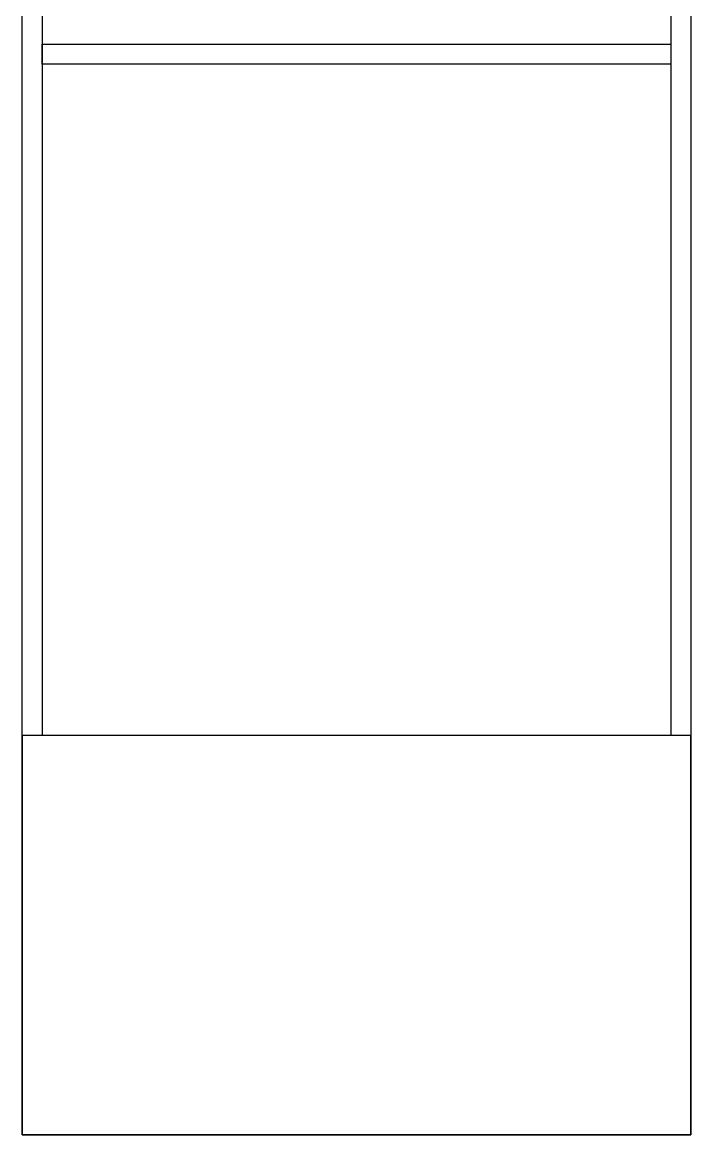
# Model space of a CAD drawing. Header units: millimetres. Extents: x 4065046 to 4134868, y -1476535 to -1460275.
# Drawn here: x 4068529 to 4069129, y -1466640 to -1465642 of the extents above; entities that cross this region are included whole.
import ezdxf

# ---------------------------------------------------------------- set-up
doc = ezdxf.new("R2010")
doc.units = ezdxf.units.MM
doc.header["$LTSCALE"] = 15
doc.linetypes.add('HIDDEN', pattern=[9.525, 6.35, -3.175])
doc.layers.add('02___PRT_ALL_AXES', color=7, linetype='Continuous')
doc.layers.add('DEFAULT_2', color=8, linetype='HIDDEN')

msp = doc.modelspace()

# ---------------------------------------------------------------- linework, layer by layer
at = {"color": 6}
for p, q in [((4068529.19, -1466639.6), (4068529.19, -1464679.6)), ((4069039.19, -1466639.6), (4069054.19, -1466639.6))]:
    msp.add_line(p, q, dxfattribs=at)
for points in [[(4068529.19, -1464679.6), (4069129.19, -1464679.6), (4069129.19, -1466639.6), (4068529.19, -1466639.6)], [(4068547.19, -1465661.52), (4069111.19, -1465661.52), (4069111.19, -1465679.52), (4068547.19, -1465679.52)], [(4068529.19, -1466639.6), (4069129.19, -1466639.6), (4069129.19, -1466281.6), (4068529.19, -1466281.6)]]:
    msp.add_lwpolyline(points, close=True, dxfattribs=at)
for points in [[(4068547.19, -1465208.6), (4068547.19, -1466281.6)], [(4069111.19, -1465208.6), (4069111.19, -1466281.6)], [(4068547.19, -1466639.6), (4068547.19, -1466639.6), (4069111.19, -1466639.6)]]:
    msp.add_lwpolyline(points, dxfattribs=at)
at = {"layer": '02___PRT_ALL_AXES', "color": 8, "linetype": 'HIDDEN', "lineweight": 9}
msp.add_line((4068619.19, -1466639.6), (4068604.19, -1466639.6), dxfattribs=at)
at = {"layer": 'DEFAULT_2', "color": 8, "linetype": 'HIDDEN', "lineweight": 9, "ltscale": 40}
msp.add_line((4068547.19, -1466639.6), (4068529.19, -1466639.6), dxfattribs=at)

doc.saveas('drawing.dxf')
